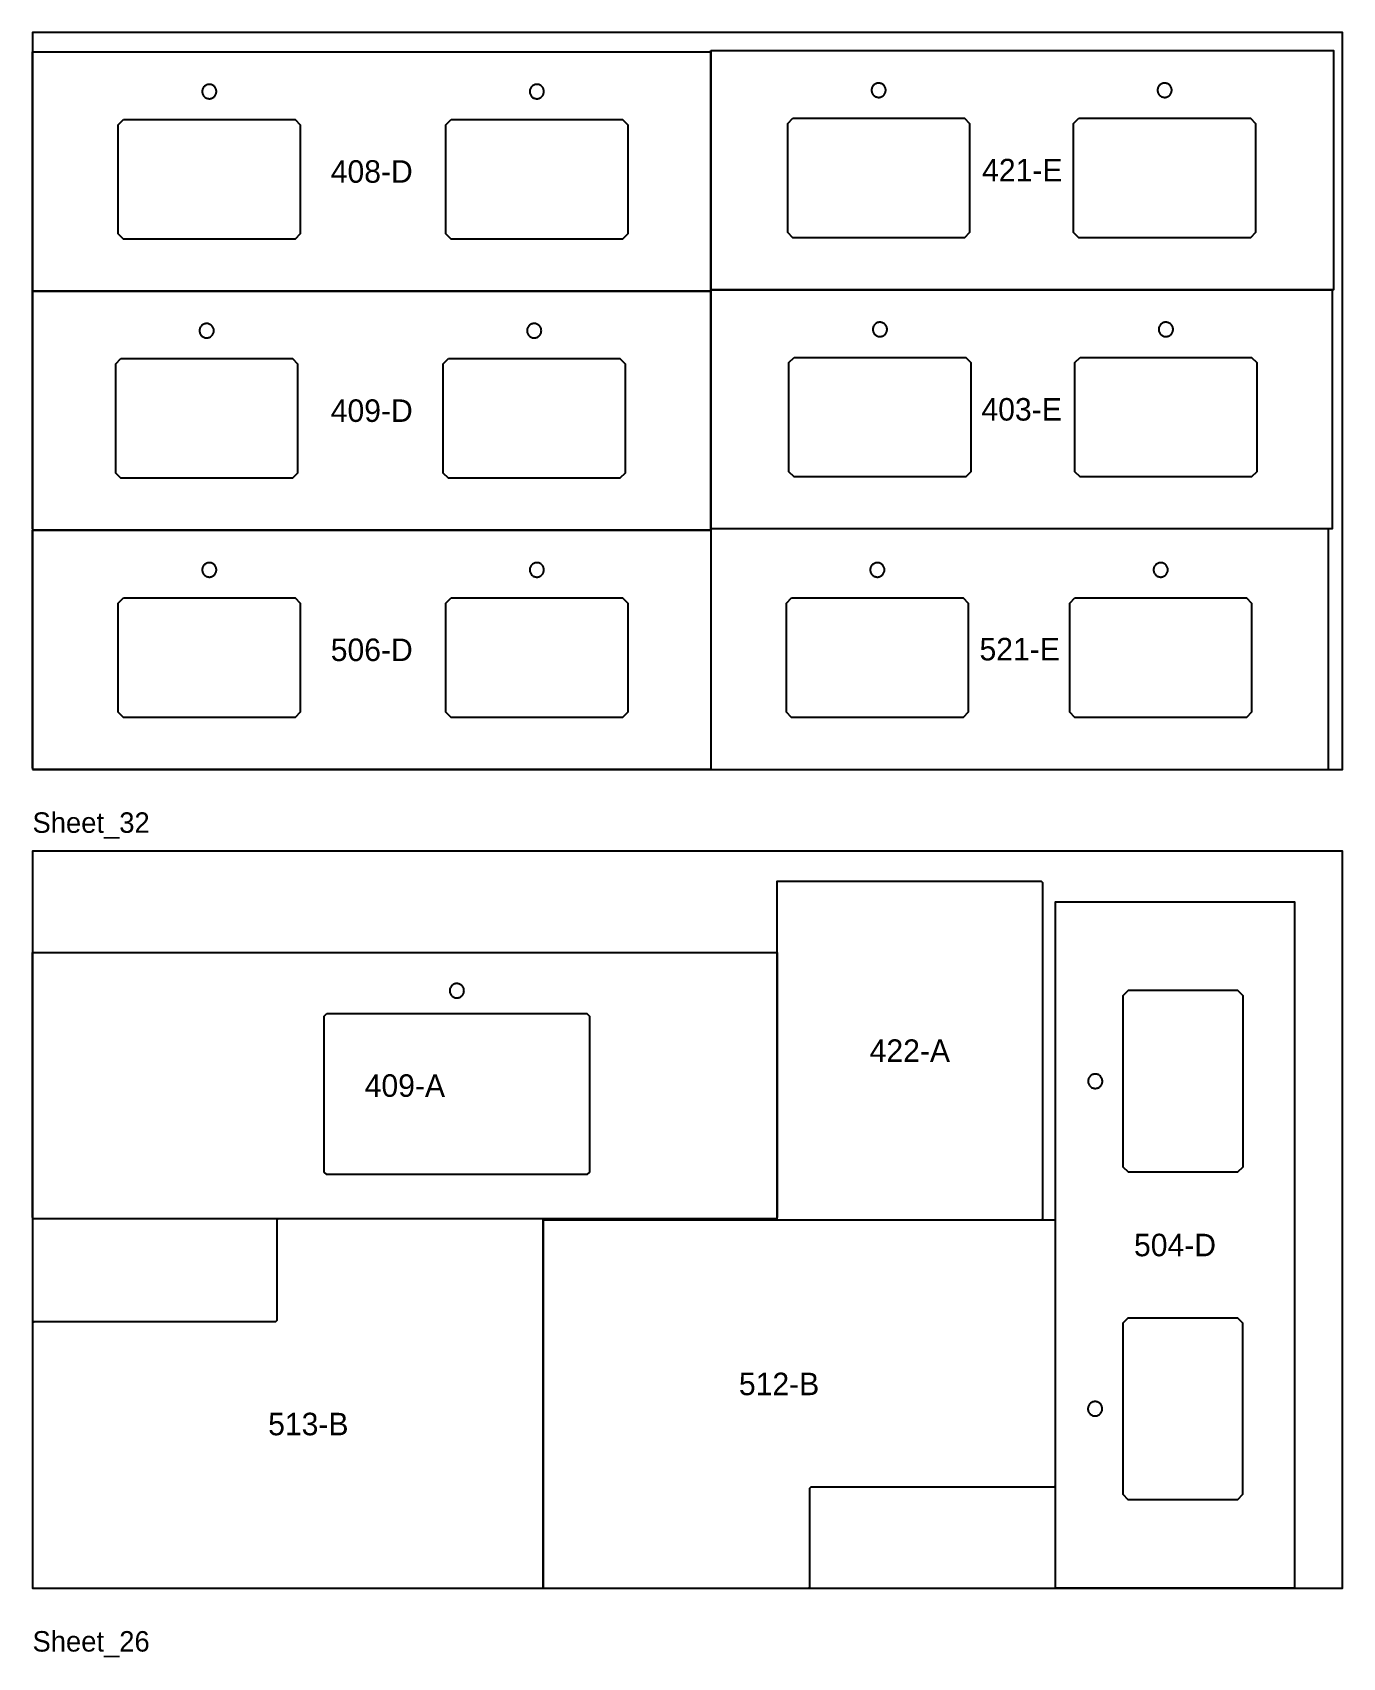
# Model space of a CAD drawing. Header units: millimetres. Extents: x 0 to 20200, y 0 to 17898.
# Drawn here: x 3400 to 6600, y 9831 to 13800 of the extents above; entities that cross this region are included whole.
import ezdxf
from ezdxf.enums import TextEntityAlignment as Align

# ---------------------------------------------------------------- set-up
doc = ezdxf.new("R2010")
doc.units = ezdxf.units.MM
for name, color, linetype in [('HOLES', 7, 'Continuous'), ('NUMBERS', 7, 'Continuous'), ('OUTER', 7, 'Continuous'), ('SHEET_BORDER', 7, 'Continuous')]:
    doc.layers.add(name, color=color, linetype=linetype)

msp = doc.modelspace()

# ---------------------------------------------------------------- linework, layer by layer
at = {"layer": 'HOLES', "color": 5}
for points in [[(3849.3, 13655.8), (3849.2, 13657.5), (3848.9, 13659.2), (3848.5, 13660.9), (3847.9, 13662.5), (3847.1, 13664.1), (3846.2, 13665.6), (3845.2, 13667), (3844, 13668.3), (3842.7, 13669.4), (3841.3, 13670.4), (3839.8, 13671.3), (3838.2, 13672), (3836.5, 13672.6), (3834.8, 13673), (3833.1, 13673.2), (3831.4, 13673.2), (3829.6, 13673.1), (3827.9, 13672.8), (3826.2, 13672.3), (3824.6, 13671.7), (3823.1, 13670.9), (3821.6, 13669.9), (3820.2, 13668.9), (3819, 13667.6), (3817.9, 13666.3), (3816.9, 13664.9), (3816.1, 13663.3), (3815.4, 13661.7), (3814.9, 13660.1), (3814.5, 13658.4), (3814.4, 13656.6), (3814.4, 13654.9), (3814.5, 13653.2), (3814.9, 13651.5), (3815.4, 13649.8), (3816.1, 13648.2), (3816.9, 13646.7), (3817.9, 13645.2), (3819, 13643.9), (3820.2, 13642.7), (3821.6, 13641.6), (3823.1, 13640.6), (3824.6, 13639.8), (3826.2, 13639.2), (3827.9, 13638.7), (3829.6, 13638.4), (3831.4, 13638.3), (3833.1, 13638.3), (3834.8, 13638.6), (3836.5, 13639), (3838.2, 13639.5), (3839.8, 13640.2), (3841.3, 13641.1), (3842.7, 13642.1), (3844, 13643.3), (3845.2, 13644.5), (3846.2, 13645.9), (3847.1, 13647.4), (3847.9, 13649), (3848.5, 13650.6), (3848.9, 13652.3), (3849.2, 13654), (3849.3, 13655.8)], [(4649.4, 13655.8), (4649.3, 13657.5), (4649, 13659.2), (4648.6, 13660.9), (4648, 13662.5), (4647.2, 13664.1), (4646.3, 13665.6), (4645.3, 13667), (4644.1, 13668.3), (4642.8, 13669.4), (4641.4, 13670.4), (4639.9, 13671.3), (4638.3, 13672), (4636.6, 13672.6), (4634.9, 13673), (4633.2, 13673.2), (4631.5, 13673.2), (4629.7, 13673.1), (4628, 13672.8), (4626.3, 13672.3), (4624.7, 13671.7), (4623.2, 13670.9), (4621.7, 13669.9), (4620.3, 13668.9), (4619.1, 13667.6), (4618, 13666.3), (4617, 13664.9), (4616.2, 13663.3), (4615.5, 13661.7), (4615, 13660.1), (4614.6, 13658.4), (4614.5, 13656.6), (4614.5, 13654.9), (4614.6, 13653.2), (4615, 13651.5), (4615.5, 13649.8), (4616.2, 13648.2), (4617, 13646.7), (4618, 13645.2), (4619.1, 13643.9), (4620.3, 13642.7), (4621.7, 13641.6), (4623.2, 13640.6), (4624.7, 13639.8), (4626.3, 13639.2), (4628, 13638.7), (4629.7, 13638.4), (4631.5, 13638.3), (4633.2, 13638.3), (4634.9, 13638.6), (4636.6, 13639), (4638.3, 13639.5), (4639.9, 13640.2), (4641.4, 13641.1), (4642.8, 13642.1), (4644.1, 13643.3), (4645.3, 13644.5), (4646.3, 13645.9), (4647.2, 13647.4), (4648, 13649), (4648.6, 13650.6), (4649, 13652.3), (4649.3, 13654), (4649.4, 13655.8)], [(5484.4, 13659), (5484.3, 13660.8), (5484, 13662.5), (5483.6, 13664.2), (5483, 13665.8), (5482.3, 13667.4), (5481.4, 13668.9), (5480.3, 13670.3), (5479.1, 13671.5), (5477.8, 13672.7), (5476.4, 13673.7), (5474.9, 13674.6), (5473.3, 13675.3), (5471.7, 13675.8), (5470, 13676.2), (5468.2, 13676.5), (5466.5, 13676.5), (5464.8, 13676.4), (5463, 13676.1), (5461.4, 13675.6), (5459.7, 13675), (5458.2, 13674.2), (5456.7, 13673.2), (5455.4, 13672.1), (5454.1, 13670.9), (5453, 13669.6), (5452, 13668.1), (5451.2, 13666.6), (5450.5, 13665), (5450, 13663.3), (5449.7, 13661.6), (5449.5, 13659.9), (5449.5, 13658.2), (5449.7, 13656.4), (5450, 13654.7), (5450.5, 13653.1), (5451.2, 13651.5), (5452, 13649.9), (5453, 13648.5), (5454.1, 13647.2), (5455.4, 13645.9), (5456.7, 13644.9), (5458.2, 13643.9), (5459.7, 13643.1), (5461.4, 13642.5), (5463, 13642), (5464.8, 13641.7), (5466.5, 13641.6), (5468.2, 13641.6), (5470, 13641.8), (5471.7, 13642.2), (5473.3, 13642.8), (5474.9, 13643.5), (5476.4, 13644.4), (5477.8, 13645.4), (5479.1, 13646.5), (5480.3, 13647.8), (5481.4, 13649.2), (5482.3, 13650.7), (5483, 13652.3), (5483.6, 13653.9), (5484, 13655.6), (5484.3, 13657.3), (5484.4, 13659)], [(6182.9, 13659), (6182.8, 13660.8), (6182.5, 13662.5), (6182.1, 13664.2), (6181.5, 13665.8), (6180.8, 13667.4), (6179.9, 13668.9), (6178.8, 13670.3), (6177.6, 13671.5), (6176.3, 13672.7), (6174.9, 13673.7), (6173.4, 13674.6), (6171.8, 13675.3), (6170.2, 13675.8), (6168.5, 13676.2), (6166.7, 13676.5), (6165, 13676.5), (6163.3, 13676.4), (6161.5, 13676.1), (6159.9, 13675.6), (6158.2, 13675), (6156.7, 13674.2), (6155.2, 13673.2), (6153.9, 13672.1), (6152.6, 13670.9), (6151.5, 13669.6), (6150.5, 13668.1), (6149.7, 13666.6), (6149, 13665), (6148.5, 13663.3), (6148.2, 13661.6), (6148, 13659.9), (6148, 13658.2), (6148.2, 13656.4), (6148.5, 13654.7), (6149, 13653.1), (6149.7, 13651.5), (6150.5, 13649.9), (6151.5, 13648.5), (6152.6, 13647.2), (6153.9, 13645.9), (6155.2, 13644.9), (6156.7, 13643.9), (6158.2, 13643.1), (6159.9, 13642.5), (6161.5, 13642), (6163.3, 13641.7), (6165, 13641.6), (6166.7, 13641.6), (6168.5, 13641.8), (6170.2, 13642.2), (6171.8, 13642.8), (6173.4, 13643.5), (6174.9, 13644.4), (6176.3, 13645.4), (6177.6, 13646.5), (6178.8, 13647.8), (6179.9, 13649.2), (6180.8, 13650.7), (6181.5, 13652.3), (6182.1, 13653.9), (6182.5, 13655.6), (6182.8, 13657.3), (6182.9, 13659)], [(3622.2, 13587.5), (4041.3, 13587.5), (4054, 13574.8), (4054, 13308.1), (4041.3, 13295.4), (3622.2, 13295.4), (3609.5, 13308.1), (3609.5, 13574.8), (3622.2, 13587.5)], [(4422.3, 13587.5), (4841.4, 13587.5), (4854.1, 13574.8), (4854.1, 13308.1), (4841.4, 13295.4), (4422.3, 13295.4), (4409.6, 13308.1), (4409.6, 13574.8), (4422.3, 13587.5)], [(5257.4, 13590.8), (5676.5, 13590.8), (5689.2, 13578.1), (5689.2, 13311.4), (5676.5, 13298.7), (5257.4, 13298.7), (5244.7, 13311.4), (5244.7, 13578.1), (5257.4, 13590.8)], [(5955.9, 13590.8), (6375, 13590.8), (6387.7, 13578.1), (6387.7, 13311.4), (6375, 13298.7), (5955.9, 13298.7), (5943.2, 13311.4), (5943.2, 13578.1), (5955.9, 13590.8)], [(3842.9, 13071.6), (3842.8, 13073.3), (3842.6, 13075), (3842.1, 13076.7), (3841.5, 13078.3), (3840.8, 13079.9), (3839.9, 13081.4), (3838.8, 13082.8), (3837.6, 13084.1), (3836.3, 13085.2), (3834.9, 13086.2), (3833.4, 13087.1), (3831.8, 13087.8), (3830.2, 13088.4), (3828.5, 13088.8), (3826.8, 13089), (3825, 13089), (3823.3, 13088.9), (3821.6, 13088.6), (3819.9, 13088.1), (3818.3, 13087.5), (3816.7, 13086.7), (3815.3, 13085.7), (3813.9, 13084.7), (3812.6, 13083.4), (3811.5, 13082.1), (3810.5, 13080.7), (3809.7, 13079.1), (3809, 13077.5), (3808.5, 13075.9), (3808.2, 13074.2), (3808, 13072.4), (3808, 13070.7), (3808.2, 13069), (3808.5, 13067.3), (3809, 13065.6), (3809.7, 13064), (3810.5, 13062.5), (3811.5, 13061), (3812.6, 13059.7), (3813.9, 13058.5), (3815.3, 13057.4), (3816.7, 13056.4), (3818.3, 13055.6), (3819.9, 13055), (3821.6, 13054.5), (3823.3, 13054.2), (3825, 13054.1), (3826.8, 13054.1), (3828.5, 13054.4), (3830.2, 13054.8), (3831.8, 13055.3), (3833.4, 13056), (3834.9, 13056.9), (3836.3, 13057.9), (3837.6, 13059.1), (3838.8, 13060.3), (3839.9, 13061.7), (3840.8, 13063.2), (3841.5, 13064.8), (3842.1, 13066.4), (3842.6, 13068.1), (3842.8, 13069.8), (3842.9, 13071.6)], [(4643, 13071.6), (4642.9, 13073.3), (4642.7, 13075), (4642.2, 13076.7), (4641.6, 13078.3), (4640.9, 13079.9), (4640, 13081.4), (4638.9, 13082.8), (4637.7, 13084.1), (4636.4, 13085.2), (4635, 13086.2), (4633.5, 13087.1), (4631.9, 13087.8), (4630.3, 13088.4), (4628.6, 13088.8), (4626.9, 13089), (4625.1, 13089), (4623.4, 13088.9), (4621.7, 13088.6), (4620, 13088.1), (4618.4, 13087.5), (4616.8, 13086.7), (4615.4, 13085.7), (4614, 13084.7), (4612.7, 13083.4), (4611.6, 13082.1), (4610.6, 13080.7), (4609.8, 13079.1), (4609.1, 13077.5), (4608.6, 13075.9), (4608.3, 13074.2), (4608.1, 13072.4), (4608.1, 13070.7), (4608.3, 13069), (4608.6, 13067.3), (4609.1, 13065.6), (4609.8, 13064), (4610.6, 13062.5), (4611.6, 13061), (4612.7, 13059.7), (4614, 13058.5), (4615.4, 13057.4), (4616.8, 13056.4), (4618.4, 13055.6), (4620, 13055), (4621.7, 13054.5), (4623.4, 13054.2), (4625.1, 13054.1), (4626.9, 13054.1), (4628.6, 13054.4), (4630.3, 13054.8), (4631.9, 13055.3), (4633.5, 13056), (4635, 13056.9), (4636.4, 13057.9), (4637.7, 13059.1), (4638.9, 13060.3), (4640, 13061.7), (4640.9, 13063.2), (4641.6, 13064.8), (4642.2, 13066.4), (4642.7, 13068.1), (4642.9, 13069.8), (4643, 13071.6)], [(5487.6, 13074.7), (5487.5, 13076.5), (5487.2, 13078.2), (5486.8, 13079.9), (5486.2, 13081.5), (5485.4, 13083.1), (5484.5, 13084.6), (5483.5, 13086), (5482.3, 13087.2), (5481, 13088.4), (5479.6, 13089.4), (5478.1, 13090.3), (5476.5, 13091), (5474.8, 13091.5), (5473.1, 13091.9), (5471.4, 13092.2), (5469.7, 13092.2), (5467.9, 13092.1), (5466.2, 13091.8), (5464.5, 13091.3), (5462.9, 13090.7), (5461.4, 13089.9), (5459.9, 13088.9), (5458.5, 13087.8), (5457.3, 13086.6), (5456.2, 13085.3), (5455.2, 13083.8), (5454.4, 13082.3), (5453.7, 13080.7), (5453.2, 13079), (5452.8, 13077.3), (5452.7, 13075.6), (5452.7, 13073.9), (5452.8, 13072.1), (5453.2, 13070.4), (5453.7, 13068.8), (5454.4, 13067.2), (5455.2, 13065.6), (5456.2, 13064.2), (5457.3, 13062.9), (5458.5, 13061.6), (5459.9, 13060.6), (5461.4, 13059.6), (5462.9, 13058.8), (5464.5, 13058.2), (5466.2, 13057.7), (5467.9, 13057.4), (5469.7, 13057.3), (5471.4, 13057.3), (5473.1, 13057.5), (5474.8, 13057.9), (5476.5, 13058.5), (5478.1, 13059.2), (5479.6, 13060.1), (5481, 13061.1), (5482.3, 13062.2), (5483.5, 13063.5), (5484.5, 13064.9), (5485.4, 13066.4), (5486.2, 13068), (5486.8, 13069.6), (5487.2, 13071.3), (5487.5, 13073), (5487.6, 13074.7)], [(6186.1, 13074.7), (6186, 13076.5), (6185.7, 13078.2), (6185.3, 13079.9), (6184.7, 13081.5), (6183.9, 13083.1), (6183, 13084.6), (6182, 13086), (6180.8, 13087.2), (6179.5, 13088.4), (6178.1, 13089.4), (6176.6, 13090.3), (6175, 13091), (6173.3, 13091.5), (6171.6, 13091.9), (6169.9, 13092.2), (6168.2, 13092.2), (6166.4, 13092.1), (6164.7, 13091.8), (6163, 13091.3), (6161.4, 13090.7), (6159.9, 13089.9), (6158.4, 13088.9), (6157, 13087.8), (6155.8, 13086.6), (6154.7, 13085.3), (6153.7, 13083.8), (6152.9, 13082.3), (6152.2, 13080.7), (6151.7, 13079), (6151.3, 13077.3), (6151.2, 13075.6), (6151.2, 13073.9), (6151.3, 13072.1), (6151.7, 13070.4), (6152.2, 13068.8), (6152.9, 13067.2), (6153.7, 13065.6), (6154.7, 13064.2), (6155.8, 13062.9), (6157, 13061.6), (6158.4, 13060.6), (6159.9, 13059.6), (6161.4, 13058.8), (6163, 13058.2), (6164.7, 13057.7), (6166.4, 13057.4), (6168.2, 13057.3), (6169.9, 13057.3), (6171.6, 13057.5), (6173.3, 13057.9), (6175, 13058.5), (6176.6, 13059.2), (6178.1, 13060.1), (6179.5, 13061.1), (6180.8, 13062.2), (6182, 13063.5), (6183, 13064.9), (6183.9, 13066.4), (6184.7, 13068), (6185.3, 13069.6), (6185.7, 13071.3), (6186, 13073), (6186.1, 13074.7)], [(3615.9, 13003.3), (4035, 13003.3), (4047.7, 12990.6), (4047.7, 12723.9), (4035, 12711.2), (3615.9, 12711.2), (3603.2, 12723.9), (3603.2, 12990.6), (3615.9, 13003.3)], [(4416, 13003.3), (4835.1, 13003.3), (4847.8, 12990.6), (4847.8, 12723.9), (4835.1, 12711.2), (4416, 12711.2), (4403.3, 12723.9), (4403.3, 12990.6), (4416, 13003.3)], [(5260.6, 13006.5), (5679.7, 13006.5), (5692.4, 12993.8), (5692.4, 12727.1), (5679.7, 12714.4), (5260.6, 12714.4), (5247.9, 12727.1), (5247.9, 12993.8), (5260.6, 13006.5)], [(5959.1, 13006.5), (6378.1, 13006.5), (6390.9, 12993.8), (6390.9, 12727.1), (6378.1, 12714.4), (5959.1, 12714.4), (5946.4, 12727.1), (5946.4, 12993.8), (5959.1, 13006.5)], [(3849.3, 12487.4), (3849.2, 12489.1), (3848.9, 12490.8), (3848.5, 12492.5), (3847.9, 12494.1), (3847.1, 12495.7), (3846.2, 12497.2), (3845.2, 12498.6), (3844, 12499.9), (3842.7, 12501), (3841.3, 12502), (3839.8, 12502.9), (3838.2, 12503.6), (3836.5, 12504.2), (3834.8, 12504.6), (3833.1, 12504.8), (3831.4, 12504.8), (3829.6, 12504.7), (3827.9, 12504.4), (3826.2, 12503.9), (3824.6, 12503.3), (3823.1, 12502.5), (3821.6, 12501.5), (3820.2, 12500.5), (3819, 12499.2), (3817.9, 12497.9), (3816.9, 12496.5), (3816.1, 12494.9), (3815.4, 12493.3), (3814.9, 12491.7), (3814.5, 12490), (3814.4, 12488.2), (3814.4, 12486.5), (3814.5, 12484.8), (3814.9, 12483.1), (3815.4, 12481.4), (3816.1, 12479.8), (3816.9, 12478.3), (3817.9, 12476.8), (3819, 12475.5), (3820.2, 12474.3), (3821.6, 12473.2), (3823.1, 12472.2), (3824.6, 12471.4), (3826.2, 12470.8), (3827.9, 12470.3), (3829.6, 12470), (3831.4, 12469.9), (3833.1, 12469.9), (3834.8, 12470.2), (3836.5, 12470.6), (3838.2, 12471.1), (3839.8, 12471.8), (3841.3, 12472.7), (3842.7, 12473.7), (3844, 12474.9), (3845.2, 12476.1), (3846.2, 12477.5), (3847.1, 12479), (3847.9, 12480.6), (3848.5, 12482.2), (3848.9, 12483.9), (3849.2, 12485.6), (3849.3, 12487.4)], [(4649.4, 12487.4), (4649.3, 12489.1), (4649, 12490.8), (4648.6, 12492.5), (4648, 12494.1), (4647.2, 12495.7), (4646.3, 12497.2), (4645.3, 12498.6), (4644.1, 12499.9), (4642.8, 12501), (4641.4, 12502), (4639.9, 12502.9), (4638.3, 12503.6), (4636.6, 12504.2), (4634.9, 12504.6), (4633.2, 12504.8), (4631.5, 12504.8), (4629.7, 12504.7), (4628, 12504.4), (4626.3, 12503.9), (4624.7, 12503.3), (4623.2, 12502.5), (4621.7, 12501.5), (4620.3, 12500.5), (4619.1, 12499.2), (4618, 12497.9), (4617, 12496.5), (4616.2, 12494.9), (4615.5, 12493.3), (4615, 12491.7), (4614.6, 12490), (4614.5, 12488.2), (4614.5, 12486.5), (4614.6, 12484.8), (4615, 12483.1), (4615.5, 12481.4), (4616.2, 12479.8), (4617, 12478.3), (4618, 12476.8), (4619.1, 12475.5), (4620.3, 12474.3), (4621.7, 12473.2), (4623.2, 12472.2), (4624.7, 12471.4), (4626.3, 12470.8), (4628, 12470.3), (4629.7, 12470), (4631.5, 12469.9), (4633.2, 12469.9), (4634.9, 12470.2), (4636.6, 12470.6), (4638.3, 12471.1), (4639.9, 12471.8), (4641.4, 12472.7), (4642.8, 12473.7), (4644.1, 12474.9), (4645.3, 12476.1), (4646.3, 12477.5), (4647.2, 12479), (4648, 12480.6), (4648.6, 12482.2), (4649, 12483.9), (4649.3, 12485.6), (4649.4, 12487.4)], [(5481.2, 12487.4), (5481.1, 12489.1), (5480.9, 12490.8), (5480.4, 12492.5), (5479.8, 12494.1), (5479.1, 12495.7), (5478.2, 12497.2), (5477.1, 12498.6), (5475.9, 12499.9), (5474.6, 12501), (5473.2, 12502), (5471.7, 12502.9), (5470.1, 12503.6), (5468.5, 12504.2), (5466.8, 12504.6), (5465.1, 12504.8), (5463.3, 12504.8), (5461.6, 12504.7), (5459.9, 12504.4), (5458.2, 12503.9), (5456.6, 12503.3), (5455, 12502.5), (5453.6, 12501.5), (5452.2, 12500.5), (5450.9, 12499.2), (5449.8, 12497.9), (5448.8, 12496.5), (5448, 12494.9), (5447.3, 12493.3), (5446.8, 12491.7), (5446.5, 12490), (5446.3, 12488.2), (5446.3, 12486.5), (5446.5, 12484.8), (5446.8, 12483.1), (5447.3, 12481.4), (5448, 12479.8), (5448.8, 12478.3), (5449.8, 12476.8), (5450.9, 12475.5), (5452.2, 12474.3), (5453.6, 12473.2), (5455, 12472.2), (5456.6, 12471.4), (5458.2, 12470.8), (5459.9, 12470.3), (5461.6, 12470), (5463.3, 12469.9), (5465.1, 12469.9), (5466.8, 12470.2), (5468.5, 12470.6), (5470.1, 12471.1), (5471.7, 12471.8), (5473.2, 12472.7), (5474.6, 12473.7), (5475.9, 12474.9), (5477.1, 12476.1), (5478.2, 12477.5), (5479.1, 12479), (5479.8, 12480.6), (5480.4, 12482.2), (5480.9, 12483.9), (5481.1, 12485.6), (5481.2, 12487.4)], [(6173.4, 12487.4), (6173.3, 12489.1), (6173, 12490.8), (6172.6, 12492.5), (6172, 12494.1), (6171.2, 12495.7), (6170.3, 12497.2), (6169.3, 12498.6), (6168.1, 12499.9), (6166.8, 12501), (6165.4, 12502), (6163.9, 12502.9), (6162.3, 12503.6), (6160.6, 12504.2), (6158.9, 12504.6), (6157.2, 12504.8), (6155.5, 12504.8), (6153.7, 12504.7), (6152, 12504.4), (6150.3, 12503.9), (6148.7, 12503.3), (6147.2, 12502.5), (6145.7, 12501.5), (6144.3, 12500.5), (6143.1, 12499.2), (6142, 12497.9), (6141, 12496.5), (6140.2, 12494.9), (6139.5, 12493.3), (6139, 12491.7), (6138.6, 12490), (6138.5, 12488.2), (6138.5, 12486.5), (6138.6, 12484.8), (6139, 12483.1), (6139.5, 12481.4), (6140.2, 12479.8), (6141, 12478.3), (6142, 12476.8), (6143.1, 12475.5), (6144.3, 12474.3), (6145.7, 12473.2), (6147.2, 12472.2), (6148.7, 12471.4), (6150.3, 12470.8), (6152, 12470.3), (6153.7, 12470), (6155.5, 12469.9), (6157.2, 12469.9), (6158.9, 12470.2), (6160.6, 12470.6), (6162.3, 12471.1), (6163.9, 12471.8), (6165.4, 12472.7), (6166.8, 12473.7), (6168.1, 12474.9), (6169.3, 12476.1), (6170.3, 12477.5), (6171.2, 12479), (6172, 12480.6), (6172.6, 12482.2), (6173, 12483.9), (6173.3, 12485.6), (6173.4, 12487.4)], [(3622.2, 12419.1), (4041.3, 12419.1), (4054, 12406.4), (4054, 12139.7), (4041.3, 12127), (3622.2, 12127), (3609.5, 12139.7), (3609.5, 12406.4), (3622.2, 12419.1)], [(4422.3, 12419.1), (4841.4, 12419.1), (4854.1, 12406.4), (4854.1, 12139.7), (4841.4, 12127), (4422.3, 12127), (4409.6, 12139.7), (4409.6, 12406.4), (4422.3, 12419.1)], [(5254.2, 12419.1), (5673.3, 12419.1), (5686, 12406.4), (5686, 12139.7), (5673.3, 12127), (5254.2, 12127), (5241.5, 12139.7), (5241.5, 12406.4), (5254.2, 12419.1)], [(5946.4, 12419.1), (6365.4, 12419.1), (6378.1, 12406.4), (6378.1, 12139.7), (6365.4, 12127), (5946.4, 12127), (5933.6, 12139.7), (5933.6, 12406.4), (5946.4, 12419.1)], [(4454.1, 11459.3), (4454, 11461.1), (4453.8, 11462.8), (4453.3, 11464.5), (4452.7, 11466.1), (4452, 11467.7), (4451.1, 11469.2), (4450, 11470.6), (4448.8, 11471.8), (4447.5, 11473), (4446.1, 11474), (4444.6, 11474.9), (4443, 11475.6), (4441.4, 11476.1), (4439.7, 11476.5), (4437.9, 11476.8), (4436.2, 11476.8), (4434.5, 11476.7), (4432.8, 11476.4), (4431.1, 11475.9), (4429.5, 11475.3), (4427.9, 11474.5), (4426.4, 11473.5), (4425.1, 11472.4), (4423.8, 11471.2), (4422.7, 11469.9), (4421.7, 11468.4), (4420.9, 11466.9), (4420.2, 11465.3), (4419.7, 11463.6), (4419.4, 11461.9), (4419.2, 11460.2), (4419.2, 11458.5), (4419.4, 11456.7), (4419.7, 11455), (4420.2, 11453.4), (4420.9, 11451.8), (4421.7, 11450.2), (4422.7, 11448.8), (4423.8, 11447.5), (4425.1, 11446.2), (4426.4, 11445.2), (4427.9, 11444.2), (4429.5, 11443.4), (4431.1, 11442.8), (4432.8, 11442.3), (4434.5, 11442), (4436.2, 11441.9), (4437.9, 11441.9), (4439.7, 11442.1), (4441.4, 11442.5), (4443, 11443.1), (4444.6, 11443.8), (4446.1, 11444.7), (4447.5, 11445.7), (4448.8, 11446.8), (4450, 11448.1), (4451.1, 11449.5), (4452, 11451), (4452.7, 11452.6), (4453.3, 11454.2), (4453.8, 11455.9), (4454, 11457.6), (4454.1, 11459.3)], [(6064.3, 11028.7), (6064.3, 11447.8), (6077, 11460.5), (6343.7, 11460.5), (6356.4, 11447.8), (6356.4, 11028.7), (6343.7, 11016), (6077, 11016), (6064.3, 11028.7)], [(4119.1, 11403.8), (4754.1, 11403.8), (4760.5, 11397.4), (4760.5, 11016.4), (4754.1, 11010.1), (4119.1, 11010.1), (4112.8, 11016.4), (4112.8, 11397.4), (4119.1, 11403.8)], [(5996.1, 11255.7), (5994.3, 11255.6), (5992.6, 11255.4), (5990.9, 11254.9), (5989.3, 11254.3), (5987.7, 11253.6), (5986.2, 11252.7), (5984.8, 11251.6), (5983.6, 11250.4), (5982.4, 11249.1), (5981.4, 11247.7), (5980.5, 11246.2), (5979.8, 11244.6), (5979.3, 11243), (5978.9, 11241.3), (5978.7, 11239.6), (5978.6, 11237.8), (5978.7, 11236.1), (5979, 11234.4), (5979.5, 11232.7), (5980.1, 11231.1), (5980.9, 11229.5), (5981.9, 11228.1), (5983, 11226.7), (5984.2, 11225.4), (5985.5, 11224.3), (5987, 11223.3), (5988.5, 11222.5), (5990.1, 11221.8), (5991.8, 11221.3), (5993.5, 11221), (5995.2, 11220.8), (5996.9, 11220.8), (5998.7, 11221), (6000.4, 11221.3), (6002, 11221.8), (6003.6, 11222.5), (6005.2, 11223.3), (6006.6, 11224.3), (6007.9, 11225.4), (6009.2, 11226.7), (6010.2, 11228.1), (6011.2, 11229.5), (6012, 11231.1), (6012.6, 11232.7), (6013.1, 11234.4), (6013.4, 11236.1), (6013.5, 11237.8), (6013.5, 11239.6), (6013.3, 11241.3), (6012.9, 11243), (6012.3, 11244.6), (6011.6, 11246.2), (6010.7, 11247.7), (6009.7, 11249.1), (6008.6, 11250.4), (6007.3, 11251.6), (6005.9, 11252.7), (6004.4, 11253.6), (6002.8, 11254.3), (6001.2, 11254.9), (5999.5, 11255.4), (5997.8, 11255.6), (5996.1, 11255.7)], [(6063.9, 10228.6), (6063.9, 10647.7), (6076.6, 10660.4), (6343.3, 10660.4), (6356, 10647.7), (6356, 10228.6), (6343.3, 10215.9), (6076.6, 10215.9), (6063.9, 10228.6)], [(5995.6, 10455.6), (5993.9, 10455.5), (5992.2, 10455.3), (5990.5, 10454.8), (5988.9, 10454.2), (5987.3, 10453.5), (5985.8, 10452.6), (5984.4, 10451.5), (5983.1, 10450.3), (5982, 10449), (5981, 10447.6), (5980.1, 10446.1), (5979.4, 10444.5), (5978.8, 10442.9), (5978.4, 10441.2), (5978.2, 10439.5), (5978.2, 10437.7), (5978.3, 10436), (5978.6, 10434.3), (5979.1, 10432.6), (5979.7, 10431), (5980.5, 10429.4), (5981.5, 10428), (5982.5, 10426.6), (5983.8, 10425.3), (5985.1, 10424.2), (5986.5, 10423.2), (5988.1, 10422.4), (5989.7, 10421.7), (5991.3, 10421.2), (5993, 10420.9), (5994.8, 10420.7), (5996.5, 10420.7), (5998.2, 10420.9), (5999.9, 10421.2), (6001.6, 10421.7), (6003.2, 10422.4), (6004.7, 10423.2), (6006.2, 10424.2), (6007.5, 10425.3), (6008.7, 10426.6), (6009.8, 10428), (6010.8, 10429.4), (6011.6, 10431), (6012.2, 10432.6), (6012.7, 10434.3), (6013, 10436), (6013.1, 10437.7), (6013.1, 10439.5), (6012.8, 10441.2), (6012.4, 10442.9), (6011.9, 10444.5), (6011.2, 10446.1), (6010.3, 10447.6), (6009.3, 10449), (6008.1, 10450.3), (6006.9, 10451.5), (6005.5, 10452.6), (6004, 10453.5), (6002.4, 10454.2), (6000.8, 10454.8), (5999.1, 10455.3), (5997.4, 10455.5), (5995.6, 10455.6)]]:
    msp.add_lwpolyline(points, dxfattribs=at)
at = {"layer": 'OUTER'}
for points in [[(3400, 13752.6), (5057.3, 13752.6), (5057.3, 13171.6), (5054.2, 13168.4), (3400, 13168.4), (3400, 13752.6)], [(5057.3, 13755.9), (6578.2, 13755.9), (6578.2, 13171.7), (5057.3, 13171.7), (5057.3, 13755.9)], [(3400, 13168.4), (5057.3, 13168.4), (5057.3, 12584.2), (3403.2, 12584.2), (3400, 12587.4), (3400, 13168.4)], [(5057.3, 13171.7), (6575, 13171.7), (6575, 12587.4), (5057.3, 12587.4), (5057.3, 13171.7)], [(3400, 12584.2), (5057.3, 12584.2), (5057.3, 12000), (3403.2, 12000), (3400, 12003.2), (3400, 12584.2)], [(6565.5, 12587.4), (5057.3, 12587.4), (5057.3, 12000), (6565.5, 12000), (6565.5, 12587.4)], [(5219.3, 10898.5), (5219.3, 11727.2), (5863.8, 11727.2), (5867, 11724), (5867, 10901.7), (5863.8, 10898.5), (5219.3, 10898.5)], [(5898.8, 10000), (5898.8, 11676.4), (6483, 11676.4), (6483, 10000), (5898.8, 10000)], [(3400, 11553), (5219.3, 11553), (5219.3, 10905.3), (5216.1, 10902.1), (3403.2, 10902.1), (3400, 10905.3), (3400, 11553)], [(4647.8, 10000), (4647.8, 10901.7), (4000.1, 10901.7), (3996.9, 10898.5), (3996.9, 10654.1), (3993.7, 10650.9), (3403.2, 10650.9), (3400, 10647.7), (3400, 10000), (4647.8, 10000)], [(4647.8, 10898.5), (4647.8, 10000), (5295.5, 10000), (5298.7, 10003.2), (5298.7, 10244.5), (5301.8, 10247.6), (5895.6, 10247.6), (5898.7, 10250.8), (5898.7, 10898.5), (4647.8, 10898.5)]]:
    msp.add_lwpolyline(points, dxfattribs=at)
at = {"layer": 'SHEET_BORDER', "color": 1}
for points in [[(3400, 12000), (6600, 12000), (6600, 13800), (3400, 13800), (3400, 12000)], [(3400, 10000), (6600, 10000), (6600, 11800), (3400, 11800), (3400, 10000)]]:
    msp.add_lwpolyline(points, dxfattribs=at)

# ---------------------------------------------------------------- texts
at = {"layer": 'NUMBERS'}
for s, p in [('408-D', (4228.7, 13460.5)), ('421-E', (5817.8, 13463.8)), ('409-D', (4228.7, 12876.3)), ('403-E', (5816.2, 12879.5)), ('506-D', (4228.7, 12292.1)), ('521-E', (5811.4, 12293.7)), ('422-A', (5543.1, 11312.9)), ('409-A', (4309.6, 11227.6)), ('504-D', (6190.9, 10838.2)), ('512-B', (5223.7, 10498.8)), ('513-B', (4073.8, 10400.9))]:
    msp.add_text(s, height=55, dxfattribs=at).set_placement(p, align=Align.MIDDLE_CENTER)
at = {"layer": 'SHEET_BORDER', "color": 1}
for s, p in [('Sheet_32', (3400, 11830)), ('Sheet_26', (3400, 9830))]:
    msp.add_text(s, height=50, dxfattribs=at).set_placement(p, align=Align.BOTTOM_LEFT)

doc.saveas('drawing.dxf')
